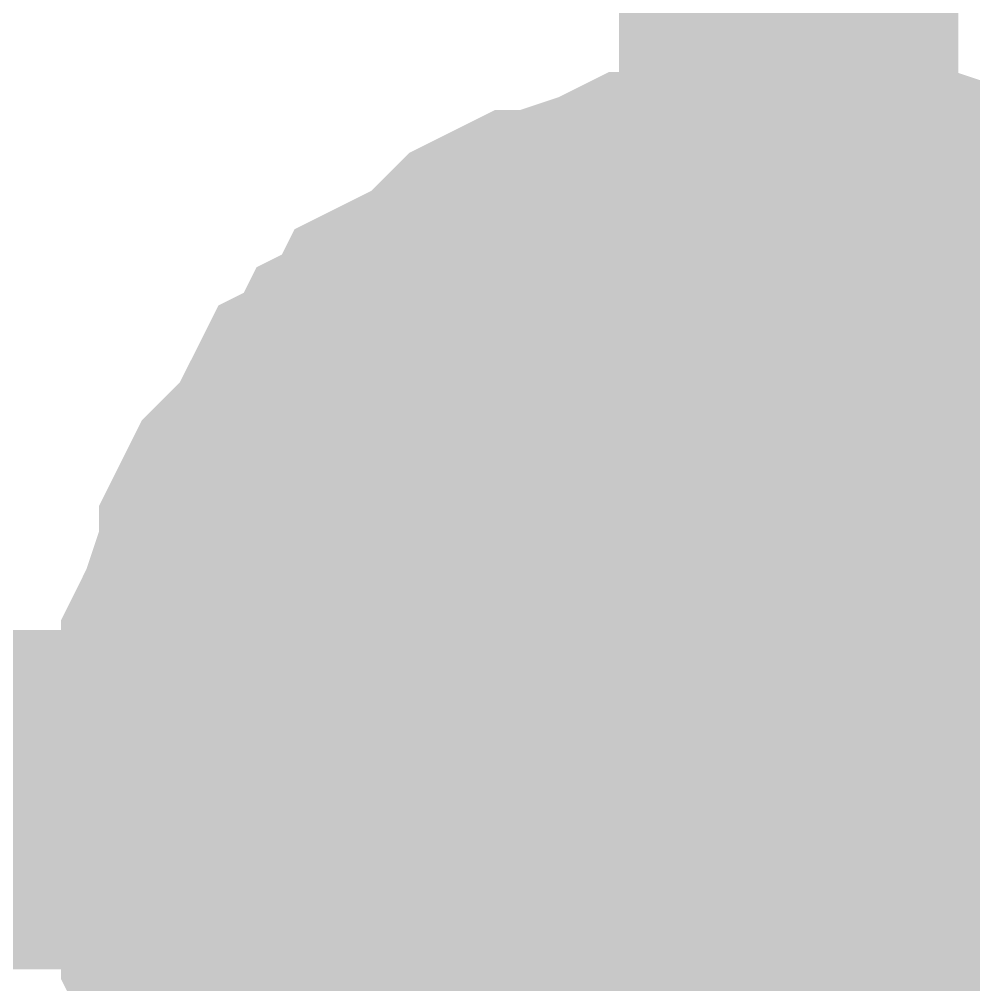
# Model space of a CAD drawing. Header units: inches. Extents: x 0 to 594, y 0 to 420.
# Drawn here: x 116.821 to 117.664, y 139.833 to 140.685 of the extents above; entities that cross this region are included whole.
import ezdxf

# ---------------------------------------------------------------- set-up
doc = ezdxf.new("R2010")
doc.units = ezdxf.units.IN
doc.layers.add('Sheet', color=255, linetype='Continuous')

msp = doc.modelspace()

# ---------------------------------------------------------------- linework, layer by layer
at = {"layer": 'Sheet'}
for points in [[(102.50532, 162.49467, 0.29972, 0.29972, 0), (107.50011, 162.49467, 0.29972, 0.29972, 0), (107.50011, 139.99627, 0.29972, 0.29972, 0), (117.50091, 139.99627, 0.29972, 0.29972, 0), (130.01029, 139.99627, 0.29972, 0.29972, 0)], [(117.50091, 144.09503, 0.29972, 0.29972, 0), (117.50091, 139.99627, 0.29972, 0.29972, 0)], [(116.99695, 139.99627, 0.29972, 0.29972, 0), (116.99695, 140.01866, 0.29972, 0.29972, 0), (116.99695, 140.05226, 0.29972, 0.29972, 0), (117.00814, 140.07466, 0.29972, 0.29972, 0), (117.00814, 140.09706, 0.29972, 0.29972, 0), (117.00814, 140.11945, 0.29972, 0.29972, 0), (117.01934, 140.14185, 0.29972, 0.29972, 0), (117.03054, 140.17545, 0.29972, 0.29972, 0), (117.04174, 140.19785, 0.29972, 0.29972, 0), (117.04174, 140.22024, 0.29972, 0.29972, 0), (117.05294, 140.24264, 0.29972, 0.29972, 0), (117.06414, 140.25384, 0.29972, 0.29972, 0), (117.08654, 140.27624, 0.29972, 0.29972, 0), (117.09774, 140.29864, 0.29972, 0.29972, 0), (117.10894, 140.32103, 0.29972, 0.29972, 0), (117.13133, 140.33223, 0.29972, 0.29972, 0), (117.14253, 140.35463, 0.29972, 0.29972, 0), (117.16493, 140.36583, 0.29972, 0.29972, 0), (117.17613, 140.38823, 0.29972, 0.29972, 0), (117.19853, 140.39942, 0.29972, 0.29972, 0), (117.22093, 140.41062, 0.29972, 0.29972, 0), (117.24333, 140.43302, 0.29972, 0.29972, 0), (117.25453, 140.44422, 0.29972, 0.29972, 0), (117.27692, 140.45542, 0.29972, 0.29972, 0), (117.29932, 140.45542, 0.29972, 0.29972, 0), (117.32172, 140.46662, 0.29972, 0.29972, 0), (117.35532, 140.47782, 0.29972, 0.29972, 0), (117.37772, 140.48901, 0.29972, 0.29972, 0), (117.40011, 140.48901, 0.29972, 0.29972, 0), (117.42251, 140.48901, 0.29972, 0.29972, 0), (117.44491, 140.50021, 0.29972, 0.29972, 0), (117.47851, 140.50021, 0.29972, 0.29972, 0), (117.50091, 140.50021, 0.29972, 0.29972, 0)], [(116.99695, 139.99627, 0.29972, 0.29972, 0), (116.99695, 140.01866, 0.29972, 0.29972, 0), (116.99695, 140.05226, 0.29972, 0.29972, 0), (117.00814, 140.07466, 0.29972, 0.29972, 0), (117.00814, 140.09706, 0.29972, 0.29972, 0), (117.00814, 140.11945, 0.29972, 0.29972, 0), (117.01934, 140.14185, 0.29972, 0.29972, 0), (117.03054, 140.17545, 0.29972, 0.29972, 0), (117.04174, 140.19785, 0.29972, 0.29972, 0), (117.04174, 140.22024, 0.29972, 0.29972, 0), (117.05294, 140.24264, 0.29972, 0.29972, 0), (117.06414, 140.25384, 0.29972, 0.29972, 0), (117.08654, 140.27624, 0.29972, 0.29972, 0), (117.09774, 140.29864, 0.29972, 0.29972, 0), (117.10894, 140.32103, 0.29972, 0.29972, 0), (117.13133, 140.33223, 0.29972, 0.29972, 0), (117.14253, 140.35463, 0.29972, 0.29972, 0), (117.16493, 140.36583, 0.29972, 0.29972, 0), (117.17613, 140.38823, 0.29972, 0.29972, 0), (117.19853, 140.39942, 0.29972, 0.29972, 0), (117.22093, 140.41062, 0.29972, 0.29972, 0), (117.24333, 140.43302, 0.29972, 0.29972, 0), (117.25453, 140.44422, 0.29972, 0.29972, 0), (117.27692, 140.45542, 0.29972, 0.29972, 0), (117.29932, 140.45542, 0.29972, 0.29972, 0), (117.32172, 140.46662, 0.29972, 0.29972, 0), (117.35532, 140.47782, 0.29972, 0.29972, 0), (117.37772, 140.48901, 0.29972, 0.29972, 0), (117.40011, 140.48901, 0.29972, 0.29972, 0), (117.42251, 140.48901, 0.29972, 0.29972, 0), (117.44491, 140.50021, 0.29972, 0.29972, 0), (117.47851, 140.50021, 0.29972, 0.29972, 0), (117.50091, 140.50021, 0.29972, 0.29972, 0)], [(116.99695, 139.99627, 0.29972, 0.29972, 0), (116.99695, 140.01866, 0.29972, 0.29972, 0), (116.99695, 140.05226, 0.29972, 0.29972, 0), (117.00814, 140.07466, 0.29972, 0.29972, 0), (117.00814, 140.09706, 0.29972, 0.29972, 0), (117.00814, 140.11945, 0.29972, 0.29972, 0), (117.01934, 140.14185, 0.29972, 0.29972, 0), (117.03054, 140.17545, 0.29972, 0.29972, 0), (117.04174, 140.19785, 0.29972, 0.29972, 0), (117.04174, 140.22024, 0.29972, 0.29972, 0), (117.05294, 140.24264, 0.29972, 0.29972, 0), (117.06414, 140.25384, 0.29972, 0.29972, 0), (117.08654, 140.27624, 0.29972, 0.29972, 0), (117.09774, 140.29864, 0.29972, 0.29972, 0), (117.10894, 140.32103, 0.29972, 0.29972, 0), (117.13133, 140.33223, 0.29972, 0.29972, 0), (117.14253, 140.35463, 0.29972, 0.29972, 0), (117.16493, 140.36583, 0.29972, 0.29972, 0), (117.17613, 140.38823, 0.29972, 0.29972, 0), (117.19853, 140.39942, 0.29972, 0.29972, 0), (117.22093, 140.41062, 0.29972, 0.29972, 0), (117.24333, 140.43302, 0.29972, 0.29972, 0), (117.25453, 140.44422, 0.29972, 0.29972, 0), (117.27692, 140.45542, 0.29972, 0.29972, 0), (117.29932, 140.45542, 0.29972, 0.29972, 0), (117.32172, 140.46662, 0.29972, 0.29972, 0), (117.35532, 140.47782, 0.29972, 0.29972, 0), (117.37772, 140.48901, 0.29972, 0.29972, 0), (117.40011, 140.48901, 0.29972, 0.29972, 0), (117.42251, 140.48901, 0.29972, 0.29972, 0), (117.44491, 140.50021, 0.29972, 0.29972, 0), (117.47851, 140.50021, 0.29972, 0.29972, 0), (117.50091, 140.50021, 0.29972, 0.29972, 0)], [(116.99695, 139.99627, 0.29972, 0.29972, 0), (116.99695, 140.01866, 0.29972, 0.29972, 0), (116.99695, 140.05226, 0.29972, 0.29972, 0), (117.00814, 140.07466, 0.29972, 0.29972, 0), (117.00814, 140.09706, 0.29972, 0.29972, 0), (117.00814, 140.11945, 0.29972, 0.29972, 0), (117.01934, 140.14185, 0.29972, 0.29972, 0), (117.03054, 140.17545, 0.29972, 0.29972, 0), (117.04174, 140.19785, 0.29972, 0.29972, 0), (117.04174, 140.22024, 0.29972, 0.29972, 0), (117.05294, 140.24264, 0.29972, 0.29972, 0), (117.06414, 140.25384, 0.29972, 0.29972, 0), (117.08654, 140.27624, 0.29972, 0.29972, 0), (117.09774, 140.29864, 0.29972, 0.29972, 0), (117.10894, 140.32103, 0.29972, 0.29972, 0), (117.13133, 140.33223, 0.29972, 0.29972, 0), (117.14253, 140.35463, 0.29972, 0.29972, 0), (117.16493, 140.36583, 0.29972, 0.29972, 0), (117.17613, 140.38823, 0.29972, 0.29972, 0), (117.19853, 140.39942, 0.29972, 0.29972, 0), (117.22093, 140.41062, 0.29972, 0.29972, 0), (117.24333, 140.43302, 0.29972, 0.29972, 0), (117.25453, 140.44422, 0.29972, 0.29972, 0), (117.27692, 140.45542, 0.29972, 0.29972, 0), (117.29932, 140.45542, 0.29972, 0.29972, 0), (117.32172, 140.46662, 0.29972, 0.29972, 0), (117.35532, 140.47782, 0.29972, 0.29972, 0), (117.37772, 140.48901, 0.29972, 0.29972, 0), (117.40011, 140.48901, 0.29972, 0.29972, 0), (117.42251, 140.48901, 0.29972, 0.29972, 0), (117.44491, 140.50021, 0.29972, 0.29972, 0), (117.47851, 140.50021, 0.29972, 0.29972, 0), (117.50091, 140.50021, 0.29972, 0.29972, 0)], [(116.99695, 139.99627, 0.29972, 0.29972, 0), (116.99695, 140.01866, 0.29972, 0.29972, 0), (116.99695, 140.05226, 0.29972, 0.29972, 0), (117.00814, 140.07466, 0.29972, 0.29972, 0), (117.00814, 140.09706, 0.29972, 0.29972, 0), (117.00814, 140.11945, 0.29972, 0.29972, 0), (117.01934, 140.14185, 0.29972, 0.29972, 0), (117.03054, 140.17545, 0.29972, 0.29972, 0), (117.04174, 140.19785, 0.29972, 0.29972, 0), (117.04174, 140.22024, 0.29972, 0.29972, 0), (117.05294, 140.24264, 0.29972, 0.29972, 0), (117.06414, 140.25384, 0.29972, 0.29972, 0), (117.08654, 140.27624, 0.29972, 0.29972, 0), (117.09774, 140.29864, 0.29972, 0.29972, 0), (117.10894, 140.32103, 0.29972, 0.29972, 0), (117.13133, 140.33223, 0.29972, 0.29972, 0), (117.14253, 140.35463, 0.29972, 0.29972, 0), (117.16493, 140.36583, 0.29972, 0.29972, 0), (117.17613, 140.38823, 0.29972, 0.29972, 0), (117.19853, 140.39942, 0.29972, 0.29972, 0), (117.22093, 140.41062, 0.29972, 0.29972, 0), (117.24333, 140.43302, 0.29972, 0.29972, 0), (117.25453, 140.44422, 0.29972, 0.29972, 0), (117.27692, 140.45542, 0.29972, 0.29972, 0), (117.29932, 140.45542, 0.29972, 0.29972, 0), (117.32172, 140.46662, 0.29972, 0.29972, 0), (117.35532, 140.47782, 0.29972, 0.29972, 0), (117.37772, 140.48901, 0.29972, 0.29972, 0), (117.40011, 140.48901, 0.29972, 0.29972, 0), (117.42251, 140.48901, 0.29972, 0.29972, 0), (117.44491, 140.50021, 0.29972, 0.29972, 0), (117.47851, 140.50021, 0.29972, 0.29972, 0), (117.50091, 140.50021, 0.29972, 0.29972, 0)], [(116.99695, 139.99627, 0.29972, 0.29972, 0), (116.99695, 140.01866, 0.29972, 0.29972, 0), (116.99695, 140.05226, 0.29972, 0.29972, 0), (117.00814, 140.07466, 0.29972, 0.29972, 0), (117.00814, 140.09706, 0.29972, 0.29972, 0), (117.00814, 140.11945, 0.29972, 0.29972, 0), (117.01934, 140.14185, 0.29972, 0.29972, 0), (117.03054, 140.17545, 0.29972, 0.29972, 0), (117.04174, 140.19785, 0.29972, 0.29972, 0), (117.04174, 140.22024, 0.29972, 0.29972, 0), (117.05294, 140.24264, 0.29972, 0.29972, 0), (117.06414, 140.25384, 0.29972, 0.29972, 0), (117.08654, 140.27624, 0.29972, 0.29972, 0), (117.09774, 140.29864, 0.29972, 0.29972, 0), (117.10894, 140.32103, 0.29972, 0.29972, 0), (117.13133, 140.33223, 0.29972, 0.29972, 0), (117.14253, 140.35463, 0.29972, 0.29972, 0), (117.16493, 140.36583, 0.29972, 0.29972, 0), (117.17613, 140.38823, 0.29972, 0.29972, 0), (117.19853, 140.39942, 0.29972, 0.29972, 0), (117.22093, 140.41062, 0.29972, 0.29972, 0), (117.24333, 140.43302, 0.29972, 0.29972, 0), (117.25453, 140.44422, 0.29972, 0.29972, 0), (117.27692, 140.45542, 0.29972, 0.29972, 0), (117.29932, 140.45542, 0.29972, 0.29972, 0), (117.32172, 140.46662, 0.29972, 0.29972, 0), (117.35532, 140.47782, 0.29972, 0.29972, 0), (117.37772, 140.48901, 0.29972, 0.29972, 0), (117.40011, 140.48901, 0.29972, 0.29972, 0), (117.42251, 140.48901, 0.29972, 0.29972, 0), (117.44491, 140.50021, 0.29972, 0.29972, 0), (117.47851, 140.50021, 0.29972, 0.29972, 0), (117.50091, 140.50021, 0.29972, 0.29972, 0)], [(116.99695, 139.99627, 0.29972, 0.29972, 0), (116.99695, 140.01866, 0.29972, 0.29972, 0), (116.99695, 140.05226, 0.29972, 0.29972, 0), (117.00814, 140.07466, 0.29972, 0.29972, 0), (117.00814, 140.09706, 0.29972, 0.29972, 0), (117.00814, 140.11945, 0.29972, 0.29972, 0), (117.01934, 140.14185, 0.29972, 0.29972, 0), (117.03054, 140.17545, 0.29972, 0.29972, 0), (117.04174, 140.19785, 0.29972, 0.29972, 0), (117.04174, 140.22024, 0.29972, 0.29972, 0), (117.05294, 140.24264, 0.29972, 0.29972, 0), (117.06414, 140.25384, 0.29972, 0.29972, 0), (117.08654, 140.27624, 0.29972, 0.29972, 0), (117.09774, 140.29864, 0.29972, 0.29972, 0), (117.10894, 140.32103, 0.29972, 0.29972, 0), (117.13133, 140.33223, 0.29972, 0.29972, 0), (117.14253, 140.35463, 0.29972, 0.29972, 0), (117.16493, 140.36583, 0.29972, 0.29972, 0), (117.17613, 140.38823, 0.29972, 0.29972, 0), (117.19853, 140.39942, 0.29972, 0.29972, 0), (117.22093, 140.41062, 0.29972, 0.29972, 0), (117.24333, 140.43302, 0.29972, 0.29972, 0), (117.25453, 140.44422, 0.29972, 0.29972, 0), (117.27692, 140.45542, 0.29972, 0.29972, 0), (117.29932, 140.45542, 0.29972, 0.29972, 0), (117.32172, 140.46662, 0.29972, 0.29972, 0), (117.35532, 140.47782, 0.29972, 0.29972, 0), (117.37772, 140.48901, 0.29972, 0.29972, 0), (117.40011, 140.48901, 0.29972, 0.29972, 0), (117.42251, 140.48901, 0.29972, 0.29972, 0), (117.44491, 140.50021, 0.29972, 0.29972, 0), (117.47851, 140.50021, 0.29972, 0.29972, 0), (117.50091, 140.50021, 0.29972, 0.29972, 0)], [(116.99695, 139.99627, 0.29972, 0.29972, 0), (116.99695, 140.01866, 0.29972, 0.29972, 0), (116.99695, 140.05226, 0.29972, 0.29972, 0), (117.00814, 140.07466, 0.29972, 0.29972, 0), (117.00814, 140.09706, 0.29972, 0.29972, 0), (117.00814, 140.11945, 0.29972, 0.29972, 0), (117.01934, 140.14185, 0.29972, 0.29972, 0), (117.03054, 140.17545, 0.29972, 0.29972, 0), (117.04174, 140.19785, 0.29972, 0.29972, 0), (117.04174, 140.22024, 0.29972, 0.29972, 0), (117.05294, 140.24264, 0.29972, 0.29972, 0), (117.06414, 140.25384, 0.29972, 0.29972, 0), (117.08654, 140.27624, 0.29972, 0.29972, 0), (117.09774, 140.29864, 0.29972, 0.29972, 0), (117.10894, 140.32103, 0.29972, 0.29972, 0), (117.13133, 140.33223, 0.29972, 0.29972, 0), (117.14253, 140.35463, 0.29972, 0.29972, 0), (117.16493, 140.36583, 0.29972, 0.29972, 0), (117.17613, 140.38823, 0.29972, 0.29972, 0), (117.19853, 140.39942, 0.29972, 0.29972, 0), (117.22093, 140.41062, 0.29972, 0.29972, 0), (117.24333, 140.43302, 0.29972, 0.29972, 0), (117.25453, 140.44422, 0.29972, 0.29972, 0), (117.27692, 140.45542, 0.29972, 0.29972, 0), (117.29932, 140.45542, 0.29972, 0.29972, 0), (117.32172, 140.46662, 0.29972, 0.29972, 0), (117.35532, 140.47782, 0.29972, 0.29972, 0), (117.37772, 140.48901, 0.29972, 0.29972, 0), (117.40011, 140.48901, 0.29972, 0.29972, 0), (117.42251, 140.48901, 0.29972, 0.29972, 0), (117.44491, 140.50021, 0.29972, 0.29972, 0), (117.47851, 140.50021, 0.29972, 0.29972, 0), (117.50091, 140.50021, 0.29972, 0.29972, 0)], [(117.50091, 140.50021, 0.29972, 0.29972, 0), (117.50091, 140.50021, 0.29972, 0.29972, 0)], [(117.50091, 140.50021, 0.29972, 0.29972, 0), (117.5233, 140.50021, 0.29972, 0.29972, 0), (117.5569, 140.50021, 0.29972, 0.29972, 0), (117.5793, 140.48901, 0.29972, 0.29972, 0), (117.6017, 140.48901, 0.29972, 0.29972, 0), (117.6241, 140.48901, 0.29972, 0.29972, 0), (117.65769, 140.47782, 0.29972, 0.29972, 0), (117.68009, 140.46662, 0.29972, 0.29972, 0), (117.70249, 140.45542, 0.29972, 0.29972, 0), (117.72489, 140.45542, 0.29972, 0.29972, 0), (117.74729, 140.44422, 0.29972, 0.29972, 0), (117.76968, 140.43302, 0.29972, 0.29972, 0), (117.79208, 140.41062, 0.29972, 0.29972, 0), (117.80328, 140.39942, 0.29972, 0.29972, 0), (117.82568, 140.38823, 0.29972, 0.29972, 0)], [(117.50091, 140.50021, 0.29972, 0.29972, 0), (117.50091, 140.50021, 0.29972, 0.29972, 0)], [(117.50091, 140.50021, 0.29972, 0.29972, 0), (117.5233, 140.50021, 0.29972, 0.29972, 0), (117.5569, 140.50021, 0.29972, 0.29972, 0), (117.5793, 140.48901, 0.29972, 0.29972, 0), (117.6017, 140.48901, 0.29972, 0.29972, 0), (117.6241, 140.48901, 0.29972, 0.29972, 0), (117.65769, 140.47782, 0.29972, 0.29972, 0), (117.68009, 140.46662, 0.29972, 0.29972, 0), (117.70249, 140.45542, 0.29972, 0.29972, 0), (117.72489, 140.45542, 0.29972, 0.29972, 0), (117.74729, 140.44422, 0.29972, 0.29972, 0), (117.76968, 140.43302, 0.29972, 0.29972, 0), (117.79208, 140.41062, 0.29972, 0.29972, 0), (117.80328, 140.39942, 0.29972, 0.29972, 0), (117.82568, 140.38823, 0.29972, 0.29972, 0)], [(117.50091, 140.50021, 0.29972, 0.29972, 0), (117.50091, 140.50021, 0.29972, 0.29972, 0)], [(117.50091, 140.50021, 0.29972, 0.29972, 0), (117.5233, 140.50021, 0.29972, 0.29972, 0), (117.5569, 140.50021, 0.29972, 0.29972, 0), (117.5793, 140.48901, 0.29972, 0.29972, 0), (117.6017, 140.48901, 0.29972, 0.29972, 0), (117.6241, 140.48901, 0.29972, 0.29972, 0), (117.65769, 140.47782, 0.29972, 0.29972, 0), (117.68009, 140.46662, 0.29972, 0.29972, 0), (117.70249, 140.45542, 0.29972, 0.29972, 0), (117.72489, 140.45542, 0.29972, 0.29972, 0), (117.74729, 140.44422, 0.29972, 0.29972, 0), (117.76968, 140.43302, 0.29972, 0.29972, 0), (117.79208, 140.41062, 0.29972, 0.29972, 0), (117.80328, 140.39942, 0.29972, 0.29972, 0), (117.82568, 140.38823, 0.29972, 0.29972, 0)], [(117.50091, 140.50021, 0.29972, 0.29972, 0), (117.50091, 140.50021, 0.29972, 0.29972, 0)], [(117.50091, 140.50021, 0.29972, 0.29972, 0), (117.5233, 140.50021, 0.29972, 0.29972, 0), (117.5569, 140.50021, 0.29972, 0.29972, 0), (117.5793, 140.48901, 0.29972, 0.29972, 0), (117.6017, 140.48901, 0.29972, 0.29972, 0), (117.6241, 140.48901, 0.29972, 0.29972, 0), (117.65769, 140.47782, 0.29972, 0.29972, 0), (117.68009, 140.46662, 0.29972, 0.29972, 0), (117.70249, 140.45542, 0.29972, 0.29972, 0), (117.72489, 140.45542, 0.29972, 0.29972, 0), (117.74729, 140.44422, 0.29972, 0.29972, 0), (117.76968, 140.43302, 0.29972, 0.29972, 0), (117.79208, 140.41062, 0.29972, 0.29972, 0), (117.80328, 140.39942, 0.29972, 0.29972, 0), (117.82568, 140.38823, 0.29972, 0.29972, 0)], [(117.50091, 140.50021, 0.29972, 0.29972, 0), (117.50091, 140.50021, 0.29972, 0.29972, 0)], [(117.50091, 140.50021, 0.29972, 0.29972, 0), (117.5233, 140.50021, 0.29972, 0.29972, 0), (117.5569, 140.50021, 0.29972, 0.29972, 0), (117.5793, 140.48901, 0.29972, 0.29972, 0), (117.6017, 140.48901, 0.29972, 0.29972, 0), (117.6241, 140.48901, 0.29972, 0.29972, 0), (117.65769, 140.47782, 0.29972, 0.29972, 0), (117.68009, 140.46662, 0.29972, 0.29972, 0), (117.70249, 140.45542, 0.29972, 0.29972, 0), (117.72489, 140.45542, 0.29972, 0.29972, 0), (117.74729, 140.44422, 0.29972, 0.29972, 0), (117.76968, 140.43302, 0.29972, 0.29972, 0), (117.79208, 140.41062, 0.29972, 0.29972, 0), (117.80328, 140.39942, 0.29972, 0.29972, 0), (117.82568, 140.38823, 0.29972, 0.29972, 0)], [(117.50091, 140.50021, 0.29972, 0.29972, 0), (117.50091, 140.50021, 0.29972, 0.29972, 0)], [(117.50091, 140.50021, 0.29972, 0.29972, 0), (117.5233, 140.50021, 0.29972, 0.29972, 0), (117.5569, 140.50021, 0.29972, 0.29972, 0), (117.5793, 140.48901, 0.29972, 0.29972, 0), (117.6017, 140.48901, 0.29972, 0.29972, 0), (117.6241, 140.48901, 0.29972, 0.29972, 0), (117.65769, 140.47782, 0.29972, 0.29972, 0), (117.68009, 140.46662, 0.29972, 0.29972, 0), (117.70249, 140.45542, 0.29972, 0.29972, 0), (117.72489, 140.45542, 0.29972, 0.29972, 0), (117.74729, 140.44422, 0.29972, 0.29972, 0), (117.76968, 140.43302, 0.29972, 0.29972, 0), (117.79208, 140.41062, 0.29972, 0.29972, 0), (117.80328, 140.39942, 0.29972, 0.29972, 0), (117.82568, 140.38823, 0.29972, 0.29972, 0)], [(117.50091, 140.50021, 0.29972, 0.29972, 0), (117.50091, 140.50021, 0.29972, 0.29972, 0)], [(117.50091, 140.50021, 0.29972, 0.29972, 0), (117.5233, 140.50021, 0.29972, 0.29972, 0), (117.5569, 140.50021, 0.29972, 0.29972, 0), (117.5793, 140.48901, 0.29972, 0.29972, 0), (117.6017, 140.48901, 0.29972, 0.29972, 0), (117.6241, 140.48901, 0.29972, 0.29972, 0), (117.65769, 140.47782, 0.29972, 0.29972, 0), (117.68009, 140.46662, 0.29972, 0.29972, 0), (117.70249, 140.45542, 0.29972, 0.29972, 0), (117.72489, 140.45542, 0.29972, 0.29972, 0), (117.74729, 140.44422, 0.29972, 0.29972, 0), (117.76968, 140.43302, 0.29972, 0.29972, 0), (117.79208, 140.41062, 0.29972, 0.29972, 0), (117.80328, 140.39942, 0.29972, 0.29972, 0), (117.82568, 140.38823, 0.29972, 0.29972, 0)], [(117.50091, 140.50021, 0.29972, 0.29972, 0), (117.50091, 140.50021, 0.29972, 0.29972, 0)], [(117.50091, 140.50021, 0.29972, 0.29972, 0), (117.5233, 140.50021, 0.29972, 0.29972, 0), (117.5569, 140.50021, 0.29972, 0.29972, 0), (117.5793, 140.48901, 0.29972, 0.29972, 0), (117.6017, 140.48901, 0.29972, 0.29972, 0), (117.6241, 140.48901, 0.29972, 0.29972, 0), (117.65769, 140.47782, 0.29972, 0.29972, 0), (117.68009, 140.46662, 0.29972, 0.29972, 0), (117.70249, 140.45542, 0.29972, 0.29972, 0), (117.72489, 140.45542, 0.29972, 0.29972, 0), (117.74729, 140.44422, 0.29972, 0.29972, 0), (117.76968, 140.43302, 0.29972, 0.29972, 0), (117.79208, 140.41062, 0.29972, 0.29972, 0), (117.80328, 140.39942, 0.29972, 0.29972, 0), (117.82568, 140.38823, 0.29972, 0.29972, 0)], [(116.99695, 139.99627, 0.09906, 0.09906, 0), (116.99695, 140.01866, 0.09906, 0.09906, 0), (116.99695, 140.05226, 0.09906, 0.09906, 0), (117.00814, 140.07466, 0.09906, 0.09906, 0), (117.00814, 140.09706, 0.09906, 0.09906, 0), (117.00814, 140.11945, 0.09906, 0.09906, 0), (117.01934, 140.14185, 0.09906, 0.09906, 0), (117.03054, 140.17545, 0.09906, 0.09906, 0), (117.04174, 140.19785, 0.09906, 0.09906, 0), (117.04174, 140.22024, 0.09906, 0.09906, 0), (117.05294, 140.24264, 0.09906, 0.09906, 0), (117.06414, 140.25384, 0.09906, 0.09906, 0), (117.08654, 140.27624, 0.09906, 0.09906, 0), (117.09774, 140.29864, 0.09906, 0.09906, 0), (117.10894, 140.32103, 0.09906, 0.09906, 0), (117.13133, 140.33223, 0.09906, 0.09906, 0), (117.14253, 140.35463, 0.09906, 0.09906, 0), (117.16493, 140.36583, 0.09906, 0.09906, 0), (117.17613, 140.38823, 0.09906, 0.09906, 0), (117.19853, 140.39942, 0.09906, 0.09906, 0), (117.22093, 140.41062, 0.09906, 0.09906, 0), (117.24333, 140.43302, 0.09906, 0.09906, 0), (117.25453, 140.44422, 0.09906, 0.09906, 0), (117.27692, 140.45542, 0.09906, 0.09906, 0), (117.29932, 140.45542, 0.09906, 0.09906, 0), (117.32172, 140.46662, 0.09906, 0.09906, 0), (117.35532, 140.47782, 0.09906, 0.09906, 0), (117.37772, 140.48901, 0.09906, 0.09906, 0), (117.40011, 140.48901, 0.09906, 0.09906, 0), (117.42251, 140.48901, 0.09906, 0.09906, 0), (117.44491, 140.50021, 0.09906, 0.09906, 0), (117.47851, 140.50021, 0.09906, 0.09906, 0), (117.50091, 140.50021, 0.09906, 0.09906, 0)], [(116.99695, 139.99627, 0.09906, 0.09906, 0), (116.99695, 140.01866, 0.09906, 0.09906, 0), (116.99695, 140.05226, 0.09906, 0.09906, 0), (117.00814, 140.07466, 0.09906, 0.09906, 0), (117.00814, 140.09706, 0.09906, 0.09906, 0), (117.00814, 140.11945, 0.09906, 0.09906, 0), (117.01934, 140.14185, 0.09906, 0.09906, 0), (117.03054, 140.17545, 0.09906, 0.09906, 0), (117.04174, 140.19785, 0.09906, 0.09906, 0), (117.04174, 140.22024, 0.09906, 0.09906, 0), (117.05294, 140.24264, 0.09906, 0.09906, 0), (117.06414, 140.25384, 0.09906, 0.09906, 0), (117.08654, 140.27624, 0.09906, 0.09906, 0), (117.09774, 140.29864, 0.09906, 0.09906, 0), (117.10894, 140.32103, 0.09906, 0.09906, 0), (117.13133, 140.33223, 0.09906, 0.09906, 0), (117.14253, 140.35463, 0.09906, 0.09906, 0), (117.16493, 140.36583, 0.09906, 0.09906, 0), (117.17613, 140.38823, 0.09906, 0.09906, 0), (117.19853, 140.39942, 0.09906, 0.09906, 0), (117.22093, 140.41062, 0.09906, 0.09906, 0), (117.24333, 140.43302, 0.09906, 0.09906, 0), (117.25453, 140.44422, 0.09906, 0.09906, 0), (117.27692, 140.45542, 0.09906, 0.09906, 0), (117.29932, 140.45542, 0.09906, 0.09906, 0), (117.32172, 140.46662, 0.09906, 0.09906, 0), (117.35532, 140.47782, 0.09906, 0.09906, 0), (117.37772, 140.48901, 0.09906, 0.09906, 0), (117.40011, 140.48901, 0.09906, 0.09906, 0), (117.42251, 140.48901, 0.09906, 0.09906, 0), (117.44491, 140.50021, 0.09906, 0.09906, 0), (117.47851, 140.50021, 0.09906, 0.09906, 0), (117.50091, 140.50021, 0.09906, 0.09906, 0)], [(116.99695, 139.99627, 0.09906, 0.09906, 0), (116.99695, 140.01866, 0.09906, 0.09906, 0), (116.99695, 140.05226, 0.09906, 0.09906, 0), (117.00814, 140.07466, 0.09906, 0.09906, 0), (117.00814, 140.09706, 0.09906, 0.09906, 0), (117.00814, 140.11945, 0.09906, 0.09906, 0), (117.01934, 140.14185, 0.09906, 0.09906, 0), (117.03054, 140.17545, 0.09906, 0.09906, 0), (117.04174, 140.19785, 0.09906, 0.09906, 0), (117.04174, 140.22024, 0.09906, 0.09906, 0), (117.05294, 140.24264, 0.09906, 0.09906, 0), (117.06414, 140.25384, 0.09906, 0.09906, 0), (117.08654, 140.27624, 0.09906, 0.09906, 0), (117.09774, 140.29864, 0.09906, 0.09906, 0), (117.10894, 140.32103, 0.09906, 0.09906, 0), (117.13133, 140.33223, 0.09906, 0.09906, 0), (117.14253, 140.35463, 0.09906, 0.09906, 0), (117.16493, 140.36583, 0.09906, 0.09906, 0), (117.17613, 140.38823, 0.09906, 0.09906, 0), (117.19853, 140.39942, 0.09906, 0.09906, 0), (117.22093, 140.41062, 0.09906, 0.09906, 0), (117.24333, 140.43302, 0.09906, 0.09906, 0), (117.25453, 140.44422, 0.09906, 0.09906, 0), (117.27692, 140.45542, 0.09906, 0.09906, 0), (117.29932, 140.45542, 0.09906, 0.09906, 0), (117.32172, 140.46662, 0.09906, 0.09906, 0), (117.35532, 140.47782, 0.09906, 0.09906, 0), (117.37772, 140.48901, 0.09906, 0.09906, 0), (117.40011, 140.48901, 0.09906, 0.09906, 0), (117.42251, 140.48901, 0.09906, 0.09906, 0), (117.44491, 140.50021, 0.09906, 0.09906, 0), (117.47851, 140.50021, 0.09906, 0.09906, 0), (117.50091, 140.50021, 0.09906, 0.09906, 0)], [(116.99695, 139.99627, 0.09906, 0.09906, 0), (116.99695, 140.01866, 0.09906, 0.09906, 0), (116.99695, 140.05226, 0.09906, 0.09906, 0), (117.00814, 140.07466, 0.09906, 0.09906, 0), (117.00814, 140.09706, 0.09906, 0.09906, 0), (117.00814, 140.11945, 0.09906, 0.09906, 0), (117.01934, 140.14185, 0.09906, 0.09906, 0), (117.03054, 140.17545, 0.09906, 0.09906, 0), (117.04174, 140.19785, 0.09906, 0.09906, 0), (117.04174, 140.22024, 0.09906, 0.09906, 0), (117.05294, 140.24264, 0.09906, 0.09906, 0), (117.06414, 140.25384, 0.09906, 0.09906, 0), (117.08654, 140.27624, 0.09906, 0.09906, 0), (117.09774, 140.29864, 0.09906, 0.09906, 0), (117.10894, 140.32103, 0.09906, 0.09906, 0), (117.13133, 140.33223, 0.09906, 0.09906, 0), (117.14253, 140.35463, 0.09906, 0.09906, 0), (117.16493, 140.36583, 0.09906, 0.09906, 0), (117.17613, 140.38823, 0.09906, 0.09906, 0), (117.19853, 140.39942, 0.09906, 0.09906, 0), (117.22093, 140.41062, 0.09906, 0.09906, 0), (117.24333, 140.43302, 0.09906, 0.09906, 0), (117.25453, 140.44422, 0.09906, 0.09906, 0), (117.27692, 140.45542, 0.09906, 0.09906, 0), (117.29932, 140.45542, 0.09906, 0.09906, 0), (117.32172, 140.46662, 0.09906, 0.09906, 0), (117.35532, 140.47782, 0.09906, 0.09906, 0), (117.37772, 140.48901, 0.09906, 0.09906, 0), (117.40011, 140.48901, 0.09906, 0.09906, 0), (117.42251, 140.48901, 0.09906, 0.09906, 0), (117.44491, 140.50021, 0.09906, 0.09906, 0), (117.47851, 140.50021, 0.09906, 0.09906, 0), (117.50091, 140.50021, 0.09906, 0.09906, 0)], [(116.99695, 139.99627, 0.09906, 0.09906, 0), (116.99695, 140.01866, 0.09906, 0.09906, 0), (116.99695, 140.05226, 0.09906, 0.09906, 0), (117.00814, 140.07466, 0.09906, 0.09906, 0), (117.00814, 140.09706, 0.09906, 0.09906, 0), (117.00814, 140.11945, 0.09906, 0.09906, 0), (117.01934, 140.14185, 0.09906, 0.09906, 0), (117.03054, 140.17545, 0.09906, 0.09906, 0), (117.04174, 140.19785, 0.09906, 0.09906, 0), (117.04174, 140.22024, 0.09906, 0.09906, 0), (117.05294, 140.24264, 0.09906, 0.09906, 0), (117.06414, 140.25384, 0.09906, 0.09906, 0), (117.08654, 140.27624, 0.09906, 0.09906, 0), (117.09774, 140.29864, 0.09906, 0.09906, 0), (117.10894, 140.32103, 0.09906, 0.09906, 0), (117.13133, 140.33223, 0.09906, 0.09906, 0), (117.14253, 140.35463, 0.09906, 0.09906, 0), (117.16493, 140.36583, 0.09906, 0.09906, 0), (117.17613, 140.38823, 0.09906, 0.09906, 0), (117.19853, 140.39942, 0.09906, 0.09906, 0), (117.22093, 140.41062, 0.09906, 0.09906, 0), (117.24333, 140.43302, 0.09906, 0.09906, 0), (117.25453, 140.44422, 0.09906, 0.09906, 0), (117.27692, 140.45542, 0.09906, 0.09906, 0), (117.29932, 140.45542, 0.09906, 0.09906, 0), (117.32172, 140.46662, 0.09906, 0.09906, 0), (117.35532, 140.47782, 0.09906, 0.09906, 0), (117.37772, 140.48901, 0.09906, 0.09906, 0), (117.40011, 140.48901, 0.09906, 0.09906, 0), (117.42251, 140.48901, 0.09906, 0.09906, 0), (117.44491, 140.50021, 0.09906, 0.09906, 0), (117.47851, 140.50021, 0.09906, 0.09906, 0), (117.50091, 140.50021, 0.09906, 0.09906, 0)], [(116.99695, 139.99627, 0.09906, 0.09906, 0), (116.99695, 140.01866, 0.09906, 0.09906, 0), (116.99695, 140.05226, 0.09906, 0.09906, 0), (117.00814, 140.07466, 0.09906, 0.09906, 0), (117.00814, 140.09706, 0.09906, 0.09906, 0), (117.00814, 140.11945, 0.09906, 0.09906, 0), (117.01934, 140.14185, 0.09906, 0.09906, 0), (117.03054, 140.17545, 0.09906, 0.09906, 0), (117.04174, 140.19785, 0.09906, 0.09906, 0), (117.04174, 140.22024, 0.09906, 0.09906, 0), (117.05294, 140.24264, 0.09906, 0.09906, 0), (117.06414, 140.25384, 0.09906, 0.09906, 0), (117.08654, 140.27624, 0.09906, 0.09906, 0), (117.09774, 140.29864, 0.09906, 0.09906, 0), (117.10894, 140.32103, 0.09906, 0.09906, 0), (117.13133, 140.33223, 0.09906, 0.09906, 0), (117.14253, 140.35463, 0.09906, 0.09906, 0), (117.16493, 140.36583, 0.09906, 0.09906, 0), (117.17613, 140.38823, 0.09906, 0.09906, 0), (117.19853, 140.39942, 0.09906, 0.09906, 0), (117.22093, 140.41062, 0.09906, 0.09906, 0), (117.24333, 140.43302, 0.09906, 0.09906, 0), (117.25453, 140.44422, 0.09906, 0.09906, 0), (117.27692, 140.45542, 0.09906, 0.09906, 0), (117.29932, 140.45542, 0.09906, 0.09906, 0), (117.32172, 140.46662, 0.09906, 0.09906, 0), (117.35532, 140.47782, 0.09906, 0.09906, 0), (117.37772, 140.48901, 0.09906, 0.09906, 0), (117.40011, 140.48901, 0.09906, 0.09906, 0), (117.42251, 140.48901, 0.09906, 0.09906, 0), (117.44491, 140.50021, 0.09906, 0.09906, 0), (117.47851, 140.50021, 0.09906, 0.09906, 0), (117.50091, 140.50021, 0.09906, 0.09906, 0)], [(116.99695, 139.99627, 0.09906, 0.09906, 0), (116.99695, 140.01866, 0.09906, 0.09906, 0), (116.99695, 140.05226, 0.09906, 0.09906, 0), (117.00814, 140.07466, 0.09906, 0.09906, 0), (117.00814, 140.09706, 0.09906, 0.09906, 0), (117.00814, 140.11945, 0.09906, 0.09906, 0), (117.01934, 140.14185, 0.09906, 0.09906, 0), (117.03054, 140.17545, 0.09906, 0.09906, 0), (117.04174, 140.19785, 0.09906, 0.09906, 0), (117.04174, 140.22024, 0.09906, 0.09906, 0), (117.05294, 140.24264, 0.09906, 0.09906, 0), (117.06414, 140.25384, 0.09906, 0.09906, 0), (117.08654, 140.27624, 0.09906, 0.09906, 0), (117.09774, 140.29864, 0.09906, 0.09906, 0), (117.10894, 140.32103, 0.09906, 0.09906, 0), (117.13133, 140.33223, 0.09906, 0.09906, 0), (117.14253, 140.35463, 0.09906, 0.09906, 0), (117.16493, 140.36583, 0.09906, 0.09906, 0), (117.17613, 140.38823, 0.09906, 0.09906, 0), (117.19853, 140.39942, 0.09906, 0.09906, 0), (117.22093, 140.41062, 0.09906, 0.09906, 0), (117.24333, 140.43302, 0.09906, 0.09906, 0), (117.25453, 140.44422, 0.09906, 0.09906, 0), (117.27692, 140.45542, 0.09906, 0.09906, 0), (117.29932, 140.45542, 0.09906, 0.09906, 0), (117.32172, 140.46662, 0.09906, 0.09906, 0), (117.35532, 140.47782, 0.09906, 0.09906, 0), (117.37772, 140.48901, 0.09906, 0.09906, 0), (117.40011, 140.48901, 0.09906, 0.09906, 0), (117.42251, 140.48901, 0.09906, 0.09906, 0), (117.44491, 140.50021, 0.09906, 0.09906, 0), (117.47851, 140.50021, 0.09906, 0.09906, 0), (117.50091, 140.50021, 0.09906, 0.09906, 0)], [(116.99695, 139.99627, 0.09906, 0.09906, 0), (116.99695, 140.01866, 0.09906, 0.09906, 0), (116.99695, 140.05226, 0.09906, 0.09906, 0), (117.00814, 140.07466, 0.09906, 0.09906, 0), (117.00814, 140.09706, 0.09906, 0.09906, 0), (117.00814, 140.11945, 0.09906, 0.09906, 0), (117.01934, 140.14185, 0.09906, 0.09906, 0), (117.03054, 140.17545, 0.09906, 0.09906, 0), (117.04174, 140.19785, 0.09906, 0.09906, 0), (117.04174, 140.22024, 0.09906, 0.09906, 0), (117.05294, 140.24264, 0.09906, 0.09906, 0), (117.06414, 140.25384, 0.09906, 0.09906, 0), (117.08654, 140.27624, 0.09906, 0.09906, 0), (117.09774, 140.29864, 0.09906, 0.09906, 0), (117.10894, 140.32103, 0.09906, 0.09906, 0), (117.13133, 140.33223, 0.09906, 0.09906, 0), (117.14253, 140.35463, 0.09906, 0.09906, 0), (117.16493, 140.36583, 0.09906, 0.09906, 0), (117.17613, 140.38823, 0.09906, 0.09906, 0), (117.19853, 140.39942, 0.09906, 0.09906, 0), (117.22093, 140.41062, 0.09906, 0.09906, 0), (117.24333, 140.43302, 0.09906, 0.09906, 0), (117.25453, 140.44422, 0.09906, 0.09906, 0), (117.27692, 140.45542, 0.09906, 0.09906, 0), (117.29932, 140.45542, 0.09906, 0.09906, 0), (117.32172, 140.46662, 0.09906, 0.09906, 0), (117.35532, 140.47782, 0.09906, 0.09906, 0), (117.37772, 140.48901, 0.09906, 0.09906, 0), (117.40011, 140.48901, 0.09906, 0.09906, 0), (117.42251, 140.48901, 0.09906, 0.09906, 0), (117.44491, 140.50021, 0.09906, 0.09906, 0), (117.47851, 140.50021, 0.09906, 0.09906, 0), (117.50091, 140.50021, 0.09906, 0.09906, 0)], [(117.50091, 140.50021, 0.09906, 0.09906, 0), (117.50091, 140.50021, 0.09906, 0.09906, 0)], [(117.50091, 140.50021, 0.09906, 0.09906, 0), (117.5233, 140.50021, 0.09906, 0.09906, 0), (117.5569, 140.50021, 0.09906, 0.09906, 0), (117.5793, 140.48901, 0.09906, 0.09906, 0), (117.6017, 140.48901, 0.09906, 0.09906, 0), (117.6241, 140.48901, 0.09906, 0.09906, 0), (117.65769, 140.47782, 0.09906, 0.09906, 0), (117.68009, 140.46662, 0.09906, 0.09906, 0), (117.70249, 140.45542, 0.09906, 0.09906, 0), (117.72489, 140.45542, 0.09906, 0.09906, 0)], [(117.50091, 140.50021, 0.09906, 0.09906, 0), (117.50091, 140.50021, 0.09906, 0.09906, 0)], [(117.50091, 140.50021, 0.09906, 0.09906, 0), (117.5233, 140.50021, 0.09906, 0.09906, 0), (117.5569, 140.50021, 0.09906, 0.09906, 0), (117.5793, 140.48901, 0.09906, 0.09906, 0), (117.6017, 140.48901, 0.09906, 0.09906, 0), (117.6241, 140.48901, 0.09906, 0.09906, 0), (117.65769, 140.47782, 0.09906, 0.09906, 0), (117.68009, 140.46662, 0.09906, 0.09906, 0), (117.70249, 140.45542, 0.09906, 0.09906, 0), (117.72489, 140.45542, 0.09906, 0.09906, 0)], [(117.50091, 140.50021, 0.09906, 0.09906, 0), (117.50091, 140.50021, 0.09906, 0.09906, 0)], [(117.50091, 140.50021, 0.09906, 0.09906, 0), (117.5233, 140.50021, 0.09906, 0.09906, 0), (117.5569, 140.50021, 0.09906, 0.09906, 0), (117.5793, 140.48901, 0.09906, 0.09906, 0), (117.6017, 140.48901, 0.09906, 0.09906, 0), (117.6241, 140.48901, 0.09906, 0.09906, 0), (117.65769, 140.47782, 0.09906, 0.09906, 0), (117.68009, 140.46662, 0.09906, 0.09906, 0), (117.70249, 140.45542, 0.09906, 0.09906, 0), (117.72489, 140.45542, 0.09906, 0.09906, 0)], [(117.50091, 140.50021, 0.09906, 0.09906, 0), (117.50091, 140.50021, 0.09906, 0.09906, 0)], [(117.50091, 140.50021, 0.09906, 0.09906, 0), (117.5233, 140.50021, 0.09906, 0.09906, 0), (117.5569, 140.50021, 0.09906, 0.09906, 0), (117.5793, 140.48901, 0.09906, 0.09906, 0), (117.6017, 140.48901, 0.09906, 0.09906, 0), (117.6241, 140.48901, 0.09906, 0.09906, 0), (117.65769, 140.47782, 0.09906, 0.09906, 0), (117.68009, 140.46662, 0.09906, 0.09906, 0), (117.70249, 140.45542, 0.09906, 0.09906, 0), (117.72489, 140.45542, 0.09906, 0.09906, 0)], [(117.50091, 140.50021, 0.09906, 0.09906, 0), (117.50091, 140.50021, 0.09906, 0.09906, 0)], [(117.50091, 140.50021, 0.09906, 0.09906, 0), (117.5233, 140.50021, 0.09906, 0.09906, 0), (117.5569, 140.50021, 0.09906, 0.09906, 0), (117.5793, 140.48901, 0.09906, 0.09906, 0), (117.6017, 140.48901, 0.09906, 0.09906, 0), (117.6241, 140.48901, 0.09906, 0.09906, 0), (117.65769, 140.47782, 0.09906, 0.09906, 0), (117.68009, 140.46662, 0.09906, 0.09906, 0), (117.70249, 140.45542, 0.09906, 0.09906, 0), (117.72489, 140.45542, 0.09906, 0.09906, 0)], [(117.50091, 140.50021, 0.09906, 0.09906, 0), (117.50091, 140.50021, 0.09906, 0.09906, 0)], [(117.50091, 140.50021, 0.09906, 0.09906, 0), (117.5233, 140.50021, 0.09906, 0.09906, 0), (117.5569, 140.50021, 0.09906, 0.09906, 0), (117.5793, 140.48901, 0.09906, 0.09906, 0), (117.6017, 140.48901, 0.09906, 0.09906, 0), (117.6241, 140.48901, 0.09906, 0.09906, 0), (117.65769, 140.47782, 0.09906, 0.09906, 0), (117.68009, 140.46662, 0.09906, 0.09906, 0), (117.70249, 140.45542, 0.09906, 0.09906, 0), (117.72489, 140.45542, 0.09906, 0.09906, 0)], [(117.50091, 140.50021, 0.09906, 0.09906, 0), (117.50091, 140.50021, 0.09906, 0.09906, 0)], [(117.50091, 140.50021, 0.09906, 0.09906, 0), (117.5233, 140.50021, 0.09906, 0.09906, 0), (117.5569, 140.50021, 0.09906, 0.09906, 0), (117.5793, 140.48901, 0.09906, 0.09906, 0), (117.6017, 140.48901, 0.09906, 0.09906, 0), (117.6241, 140.48901, 0.09906, 0.09906, 0), (117.65769, 140.47782, 0.09906, 0.09906, 0), (117.68009, 140.46662, 0.09906, 0.09906, 0), (117.70249, 140.45542, 0.09906, 0.09906, 0), (117.72489, 140.45542, 0.09906, 0.09906, 0)], [(117.50091, 140.50021, 0.09906, 0.09906, 0), (117.50091, 140.50021, 0.09906, 0.09906, 0)], [(117.50091, 140.50021, 0.09906, 0.09906, 0), (117.5233, 140.50021, 0.09906, 0.09906, 0), (117.5569, 140.50021, 0.09906, 0.09906, 0), (117.5793, 140.48901, 0.09906, 0.09906, 0), (117.6017, 140.48901, 0.09906, 0.09906, 0), (117.6241, 140.48901, 0.09906, 0.09906, 0), (117.65769, 140.47782, 0.09906, 0.09906, 0), (117.68009, 140.46662, 0.09906, 0.09906, 0), (117.70249, 140.45542, 0.09906, 0.09906, 0), (117.72489, 140.45542, 0.09906, 0.09906, 0)], [(117.10894, 139.6715, 0.29972, 0.29972, 0), (117.09774, 139.6939, 0.29972, 0.29972, 0), (117.08654, 139.7163, 0.29972, 0.29972, 0), (117.06414, 139.73869, 0.29972, 0.29972, 0), (117.05294, 139.74989, 0.29972, 0.29972, 0), (117.04174, 139.77229, 0.29972, 0.29972, 0), (117.04174, 139.79469, 0.29972, 0.29972, 0), (117.03054, 139.81709, 0.29972, 0.29972, 0), (117.01934, 139.85068, 0.29972, 0.29972, 0), (117.00814, 139.87308, 0.29972, 0.29972, 0), (117.00814, 139.89548, 0.29972, 0.29972, 0), (117.00814, 139.91788, 0.29972, 0.29972, 0), (116.99695, 139.94027, 0.29972, 0.29972, 0), (116.99695, 139.97387, 0.29972, 0.29972, 0), (116.99695, 139.99627, 0.29972, 0.29972, 0)], [(116.99695, 139.99627, 0.29972, 0.29972, 0), (116.99695, 139.99627, 0.29972, 0.29972, 0)], [(117.10894, 139.6715, 0.29972, 0.29972, 0), (117.09774, 139.6939, 0.29972, 0.29972, 0), (117.08654, 139.7163, 0.29972, 0.29972, 0), (117.06414, 139.73869, 0.29972, 0.29972, 0), (117.05294, 139.74989, 0.29972, 0.29972, 0), (117.04174, 139.77229, 0.29972, 0.29972, 0), (117.04174, 139.79469, 0.29972, 0.29972, 0), (117.03054, 139.81709, 0.29972, 0.29972, 0), (117.01934, 139.85068, 0.29972, 0.29972, 0), (117.00814, 139.87308, 0.29972, 0.29972, 0), (117.00814, 139.89548, 0.29972, 0.29972, 0), (117.00814, 139.91788, 0.29972, 0.29972, 0), (116.99695, 139.94027, 0.29972, 0.29972, 0), (116.99695, 139.97387, 0.29972, 0.29972, 0), (116.99695, 139.99627, 0.29972, 0.29972, 0)], [(116.99695, 139.99627, 0.29972, 0.29972, 0), (116.99695, 139.99627, 0.29972, 0.29972, 0)], [(117.10894, 139.6715, 0.29972, 0.29972, 0), (117.09774, 139.6939, 0.29972, 0.29972, 0), (117.08654, 139.7163, 0.29972, 0.29972, 0), (117.06414, 139.73869, 0.29972, 0.29972, 0), (117.05294, 139.74989, 0.29972, 0.29972, 0), (117.04174, 139.77229, 0.29972, 0.29972, 0), (117.04174, 139.79469, 0.29972, 0.29972, 0), (117.03054, 139.81709, 0.29972, 0.29972, 0), (117.01934, 139.85068, 0.29972, 0.29972, 0), (117.00814, 139.87308, 0.29972, 0.29972, 0), (117.00814, 139.89548, 0.29972, 0.29972, 0), (117.00814, 139.91788, 0.29972, 0.29972, 0), (116.99695, 139.94027, 0.29972, 0.29972, 0), (116.99695, 139.97387, 0.29972, 0.29972, 0), (116.99695, 139.99627, 0.29972, 0.29972, 0)], [(116.99695, 139.99627, 0.29972, 0.29972, 0), (116.99695, 139.99627, 0.29972, 0.29972, 0)], [(117.10894, 139.6715, 0.29972, 0.29972, 0), (117.09774, 139.6939, 0.29972, 0.29972, 0), (117.08654, 139.7163, 0.29972, 0.29972, 0), (117.06414, 139.73869, 0.29972, 0.29972, 0), (117.05294, 139.74989, 0.29972, 0.29972, 0), (117.04174, 139.77229, 0.29972, 0.29972, 0), (117.04174, 139.79469, 0.29972, 0.29972, 0), (117.03054, 139.81709, 0.29972, 0.29972, 0), (117.01934, 139.85068, 0.29972, 0.29972, 0), (117.00814, 139.87308, 0.29972, 0.29972, 0), (117.00814, 139.89548, 0.29972, 0.29972, 0), (117.00814, 139.91788, 0.29972, 0.29972, 0), (116.99695, 139.94027, 0.29972, 0.29972, 0), (116.99695, 139.97387, 0.29972, 0.29972, 0), (116.99695, 139.99627, 0.29972, 0.29972, 0)], [(116.99695, 139.99627, 0.29972, 0.29972, 0), (116.99695, 139.99627, 0.29972, 0.29972, 0)], [(117.10894, 139.6715, 0.29972, 0.29972, 0), (117.09774, 139.6939, 0.29972, 0.29972, 0), (117.08654, 139.7163, 0.29972, 0.29972, 0), (117.06414, 139.73869, 0.29972, 0.29972, 0), (117.05294, 139.74989, 0.29972, 0.29972, 0), (117.04174, 139.77229, 0.29972, 0.29972, 0), (117.04174, 139.79469, 0.29972, 0.29972, 0), (117.03054, 139.81709, 0.29972, 0.29972, 0), (117.01934, 139.85068, 0.29972, 0.29972, 0), (117.00814, 139.87308, 0.29972, 0.29972, 0), (117.00814, 139.89548, 0.29972, 0.29972, 0), (117.00814, 139.91788, 0.29972, 0.29972, 0), (116.99695, 139.94027, 0.29972, 0.29972, 0), (116.99695, 139.97387, 0.29972, 0.29972, 0), (116.99695, 139.99627, 0.29972, 0.29972, 0)], [(116.99695, 139.99627, 0.29972, 0.29972, 0), (116.99695, 139.99627, 0.29972, 0.29972, 0)], [(117.10894, 139.6715, 0.29972, 0.29972, 0), (117.09774, 139.6939, 0.29972, 0.29972, 0), (117.08654, 139.7163, 0.29972, 0.29972, 0), (117.06414, 139.73869, 0.29972, 0.29972, 0), (117.05294, 139.74989, 0.29972, 0.29972, 0), (117.04174, 139.77229, 0.29972, 0.29972, 0), (117.04174, 139.79469, 0.29972, 0.29972, 0), (117.03054, 139.81709, 0.29972, 0.29972, 0), (117.01934, 139.85068, 0.29972, 0.29972, 0), (117.00814, 139.87308, 0.29972, 0.29972, 0), (117.00814, 139.89548, 0.29972, 0.29972, 0), (117.00814, 139.91788, 0.29972, 0.29972, 0), (116.99695, 139.94027, 0.29972, 0.29972, 0), (116.99695, 139.97387, 0.29972, 0.29972, 0), (116.99695, 139.99627, 0.29972, 0.29972, 0)], [(116.99695, 139.99627, 0.29972, 0.29972, 0), (116.99695, 139.99627, 0.29972, 0.29972, 0)], [(117.10894, 139.6715, 0.29972, 0.29972, 0), (117.09774, 139.6939, 0.29972, 0.29972, 0), (117.08654, 139.7163, 0.29972, 0.29972, 0), (117.06414, 139.73869, 0.29972, 0.29972, 0), (117.05294, 139.74989, 0.29972, 0.29972, 0), (117.04174, 139.77229, 0.29972, 0.29972, 0), (117.04174, 139.79469, 0.29972, 0.29972, 0), (117.03054, 139.81709, 0.29972, 0.29972, 0), (117.01934, 139.85068, 0.29972, 0.29972, 0), (117.00814, 139.87308, 0.29972, 0.29972, 0), (117.00814, 139.89548, 0.29972, 0.29972, 0), (117.00814, 139.91788, 0.29972, 0.29972, 0), (116.99695, 139.94027, 0.29972, 0.29972, 0), (116.99695, 139.97387, 0.29972, 0.29972, 0), (116.99695, 139.99627, 0.29972, 0.29972, 0)], [(116.99695, 139.99627, 0.29972, 0.29972, 0), (116.99695, 139.99627, 0.29972, 0.29972, 0)], [(117.10894, 139.6715, 0.29972, 0.29972, 0), (117.09774, 139.6939, 0.29972, 0.29972, 0), (117.08654, 139.7163, 0.29972, 0.29972, 0), (117.06414, 139.73869, 0.29972, 0.29972, 0), (117.05294, 139.74989, 0.29972, 0.29972, 0), (117.04174, 139.77229, 0.29972, 0.29972, 0), (117.04174, 139.79469, 0.29972, 0.29972, 0), (117.03054, 139.81709, 0.29972, 0.29972, 0), (117.01934, 139.85068, 0.29972, 0.29972, 0), (117.00814, 139.87308, 0.29972, 0.29972, 0), (117.00814, 139.89548, 0.29972, 0.29972, 0), (117.00814, 139.91788, 0.29972, 0.29972, 0), (116.99695, 139.94027, 0.29972, 0.29972, 0), (116.99695, 139.97387, 0.29972, 0.29972, 0), (116.99695, 139.99627, 0.29972, 0.29972, 0)], [(116.99695, 139.99627, 0.29972, 0.29972, 0), (116.99695, 139.99627, 0.29972, 0.29972, 0)], [(117.50091, 135.8975, 0.29972, 0.29972, 0), (117.50091, 139.99627, 0.29972, 0.29972, 0)], [(117.04174, 139.77229, 0.09906, 0.09906, 0), (117.04174, 139.79469, 0.09906, 0.09906, 0), (117.03054, 139.81709, 0.09906, 0.09906, 0), (117.01934, 139.85068, 0.09906, 0.09906, 0), (117.00814, 139.87308, 0.09906, 0.09906, 0), (117.00814, 139.89548, 0.09906, 0.09906, 0), (117.00814, 139.91788, 0.09906, 0.09906, 0), (116.99695, 139.94027, 0.09906, 0.09906, 0), (116.99695, 139.97387, 0.09906, 0.09906, 0), (116.99695, 139.99627, 0.09906, 0.09906, 0)], [(116.99695, 139.99627, 0.09906, 0.09906, 0), (116.99695, 139.99627, 0.09906, 0.09906, 0)], [(117.04174, 139.77229, 0.09906, 0.09906, 0), (117.04174, 139.79469, 0.09906, 0.09906, 0), (117.03054, 139.81709, 0.09906, 0.09906, 0), (117.01934, 139.85068, 0.09906, 0.09906, 0), (117.00814, 139.87308, 0.09906, 0.09906, 0), (117.00814, 139.89548, 0.09906, 0.09906, 0), (117.00814, 139.91788, 0.09906, 0.09906, 0), (116.99695, 139.94027, 0.09906, 0.09906, 0), (116.99695, 139.97387, 0.09906, 0.09906, 0), (116.99695, 139.99627, 0.09906, 0.09906, 0)], [(116.99695, 139.99627, 0.09906, 0.09906, 0), (116.99695, 139.99627, 0.09906, 0.09906, 0)], [(117.04174, 139.77229, 0.09906, 0.09906, 0), (117.04174, 139.79469, 0.09906, 0.09906, 0), (117.03054, 139.81709, 0.09906, 0.09906, 0), (117.01934, 139.85068, 0.09906, 0.09906, 0), (117.00814, 139.87308, 0.09906, 0.09906, 0), (117.00814, 139.89548, 0.09906, 0.09906, 0), (117.00814, 139.91788, 0.09906, 0.09906, 0), (116.99695, 139.94027, 0.09906, 0.09906, 0), (116.99695, 139.97387, 0.09906, 0.09906, 0), (116.99695, 139.99627, 0.09906, 0.09906, 0)], [(116.99695, 139.99627, 0.09906, 0.09906, 0), (116.99695, 139.99627, 0.09906, 0.09906, 0)], [(117.04174, 139.77229, 0.09906, 0.09906, 0), (117.04174, 139.79469, 0.09906, 0.09906, 0), (117.03054, 139.81709, 0.09906, 0.09906, 0), (117.01934, 139.85068, 0.09906, 0.09906, 0), (117.00814, 139.87308, 0.09906, 0.09906, 0), (117.00814, 139.89548, 0.09906, 0.09906, 0), (117.00814, 139.91788, 0.09906, 0.09906, 0), (116.99695, 139.94027, 0.09906, 0.09906, 0), (116.99695, 139.97387, 0.09906, 0.09906, 0), (116.99695, 139.99627, 0.09906, 0.09906, 0)], [(116.99695, 139.99627, 0.09906, 0.09906, 0), (116.99695, 139.99627, 0.09906, 0.09906, 0)], [(117.04174, 139.77229, 0.09906, 0.09906, 0), (117.04174, 139.79469, 0.09906, 0.09906, 0), (117.03054, 139.81709, 0.09906, 0.09906, 0), (117.01934, 139.85068, 0.09906, 0.09906, 0), (117.00814, 139.87308, 0.09906, 0.09906, 0), (117.00814, 139.89548, 0.09906, 0.09906, 0), (117.00814, 139.91788, 0.09906, 0.09906, 0), (116.99695, 139.94027, 0.09906, 0.09906, 0), (116.99695, 139.97387, 0.09906, 0.09906, 0), (116.99695, 139.99627, 0.09906, 0.09906, 0)], [(116.99695, 139.99627, 0.09906, 0.09906, 0), (116.99695, 139.99627, 0.09906, 0.09906, 0)], [(117.04174, 139.77229, 0.09906, 0.09906, 0), (117.04174, 139.79469, 0.09906, 0.09906, 0), (117.03054, 139.81709, 0.09906, 0.09906, 0), (117.01934, 139.85068, 0.09906, 0.09906, 0), (117.00814, 139.87308, 0.09906, 0.09906, 0), (117.00814, 139.89548, 0.09906, 0.09906, 0), (117.00814, 139.91788, 0.09906, 0.09906, 0), (116.99695, 139.94027, 0.09906, 0.09906, 0), (116.99695, 139.97387, 0.09906, 0.09906, 0), (116.99695, 139.99627, 0.09906, 0.09906, 0)], [(116.99695, 139.99627, 0.09906, 0.09906, 0), (116.99695, 139.99627, 0.09906, 0.09906, 0)], [(117.04174, 139.77229, 0.09906, 0.09906, 0), (117.04174, 139.79469, 0.09906, 0.09906, 0), (117.03054, 139.81709, 0.09906, 0.09906, 0), (117.01934, 139.85068, 0.09906, 0.09906, 0), (117.00814, 139.87308, 0.09906, 0.09906, 0), (117.00814, 139.89548, 0.09906, 0.09906, 0), (117.00814, 139.91788, 0.09906, 0.09906, 0), (116.99695, 139.94027, 0.09906, 0.09906, 0), (116.99695, 139.97387, 0.09906, 0.09906, 0), (116.99695, 139.99627, 0.09906, 0.09906, 0)], [(116.99695, 139.99627, 0.09906, 0.09906, 0), (116.99695, 139.99627, 0.09906, 0.09906, 0)], [(117.04174, 139.77229, 0.09906, 0.09906, 0), (117.04174, 139.79469, 0.09906, 0.09906, 0), (117.03054, 139.81709, 0.09906, 0.09906, 0), (117.01934, 139.85068, 0.09906, 0.09906, 0), (117.00814, 139.87308, 0.09906, 0.09906, 0), (117.00814, 139.89548, 0.09906, 0.09906, 0), (117.00814, 139.91788, 0.09906, 0.09906, 0), (116.99695, 139.94027, 0.09906, 0.09906, 0), (116.99695, 139.97387, 0.09906, 0.09906, 0), (116.99695, 139.99627, 0.09906, 0.09906, 0)], [(116.99695, 139.99627, 0.09906, 0.09906, 0), (116.99695, 139.99627, 0.09906, 0.09906, 0)]]:
    msp.add_lwpolyline(points, format="xyseb", dxfattribs=at)
msp.add_lwpolyline([(117.246, 140, 0.508, 0.508, 1), (117.754, 140, 0.508, 0.508, 1)], format="xyseb", close=True, dxfattribs=at)

doc.saveas('drawing.dxf')
